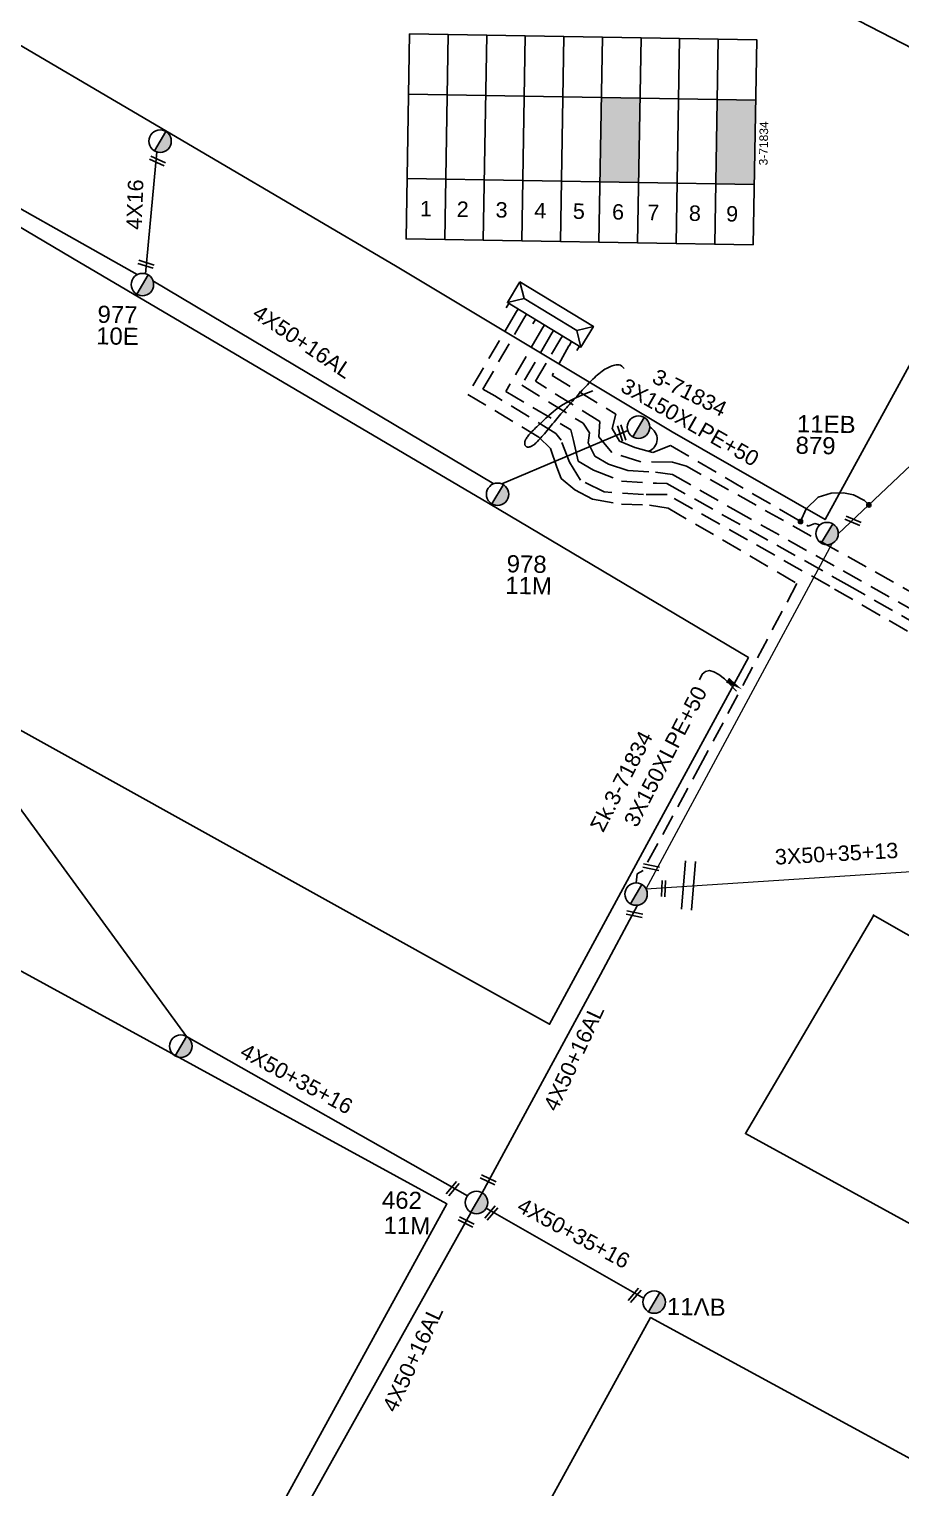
# Model space of a CAD drawing. Header units: millimetres. Extents: x 2875 to 4053, y 1200 to 1741.
# Drawn here: x 3745.4 to 3798.1, y 1558.4 to 1646.5 of the extents above; entities that cross this region are included whole.
import ezdxf
from ezdxf.enums import TextEntityAlignment as Align

# ---------------------------------------------------------------- set-up
doc = ezdxf.new("R2010")
doc.units = ezdxf.units.MM
doc.linetypes.add('DASHED', pattern=[19.05, 12.7, -6.35])
doc.layers.add('Άγνωστα', color=7, linetype='Continuous', lineweight=5)
for name, color, linetype in [('Ασφαλειοκιβώτια Χ.Τ 9 αναχωρήσεων', 7, 'Continuous'), ('Γέφυρες Εναέριου Δικτύου', 7, 'Continuous'), ('Γυμνά εναέρια ΧΤ και ΦΟΠ (2Φ)   3x50+35+16CU', 7, 'Continuous'), ('Γυμνά εναέρια ΧΤ και ΦΟΠ (3Φ)   4x50+16AL', 7, 'Continuous'), ('Εναέρια παροχή ΧΤ 4x16', 7, 'Continuous'), ('Επιγραφές - Σχήματα', 7, 'Continuous'), ('Καλώδια ΧΤ   3x150+50AL XLPE', 7, 'DASHED'), ('Μηχανική τομή', 7, 'Continuous'), ('Στύλος ΦΜ', 7, 'Continuous'), ('Στύλος ΦΜ @ 1', 7, 'Continuous'), ('Συνδέσεις', 7, 'Continuous'), ('Τομή', 7, 'Continuous'), ('Υποσταθμός πόλεως', 7, 'Continuous'), ('Υπόβαθρο ΔΕΗ', 7, 'Continuous')]:
    doc.layers.add(name, color=color, linetype=linetype)
doc.styles.add('arial', font='ARIAL.TTF')
doc.styles.get("Standard").update_dxf_attribs({"font": 'ARIAL.TTF'})
doc.linetypes.add('SYN_LINE', pattern='A,0.5,-0.0001,["/\\/\\/\\/",Standard,S=0.1,R=0,X=0,Y=-0.05],-0.25', length=0.7501)

# ---------------------------------------------------------------- blocks, each defined once
blk = doc.blocks.new('ΥΠΑΡΧΩΝ ΤΣΙΜΕΝΤΕΝΙΟΣ ΣΤΥΛΟΣ')
at = {"layer": 'Στύλος ΦΜ'}
blk.add_hatch(color=256, dxfattribs=at).paths.add_polyline_path([(-1.29, -2.28, 0.574793), (2.62, 0, 0.268822), (1.3, 2.27)])
blk.add_line((-1.29, -2.28), (1.3, 2.27), dxfattribs=at)
blk.add_circle((0, 0), 2.62, dxfattribs=at)
at = {"layer": 'Στύλος ΦΜ', "flags": 4}
for tag, p in [('ΑΡΙΘΜΟΣ', (-4.68, 8.05)), ('ΤΥΠΟΣ', (-4.91, 3.03))]:
    blk.add_attdef(tag, p, '', height=4, dxfattribs=at)
blk = doc.blocks.new('ΜΗΧΑΝΙΚΗ ΤΟΜΗ')
at = {"layer": 'Μηχανική τομή', "ltscale": 40}
for p, q in [((-1.89, 0.78), (1.89, 0.78)), ((1.89, 0), (-1.89, 0))]:
    blk.add_line(p, q, dxfattribs=at)
blk = doc.blocks.new('ΤΟΜΗ')
at = {"layer": 'Τομή', "ltscale": 40}
for p, q in [((-5.68, 0), (5.68, 0)), ((5.68, -2.33), (-5.68, -2.33))]:
    blk.add_line(p, q, dxfattribs=at)
blk = doc.blocks.new('ΑΣΦΑΛΕΙΟΚΙΒΩΤΙΟ ΥΠΟΣΤΑΘΜΟΥ 9 ΑΝΑΧΩΡΗΣΕΩΝ')
at = {"layer": 'Ασφαλειοκιβώτια Χ.Τ 9 αναχωρήσεων', "ltscale": 40}
for p, q in [((-23.8, 40.36), (24.02, 40.36)), ((-9.72, 40.36), (-9.72, -40.64)), ((9.94, 40.36), (9.94, -40.64)), ((-23.8, 31.36), (24.02, 31.36)), ((-23.8, 22.36), (24.02, 22.36)), ((-23.8, 13.36), (24.02, 13.36)), ((-23.8, 4.36), (24.02, 4.36)), ((-23.8, -4.64), (24.02, -4.64)), ((-23.8, -13.64), (24.02, -13.64)), ((-23.8, -22.64), (24.02, -22.64)), ((-23.8, -31.64), (24.02, -31.64))]:
    blk.add_line(p, q, dxfattribs=at)
at = {"layer": 'Ασφαλειοκιβώτια Χ.Τ 9 αναχωρήσεων'}
blk.add_lwpolyline([(-23.8, -40.64), (24.02, -40.64), (24.02, 40.36), (-23.8, 40.36)], close=True, dxfattribs=at)
for s, p in [('1', (-18.45, 37.24)), ('2', (-18.45, 28.67)), ('3', (-18.45, 19.6)), ('4', (-18.45, 10.58)), ('5', (-18.45, 1.57)), ('6', (-18.45, -7.57)), ('7', (-18.45, -15.81)), ('8', (-18.45, -25.5)), ('9', (-18.45, -34.19))]:
    blk.add_text(s, height=3.6, rotation=270, dxfattribs=at).set_placement(p)
at = {"layer": 'Ασφαλειοκιβώτια Χ.Τ 9 αναχωρήσεων', "ltscale": 40}
for tag, height, p in [('ΟΝΟΜΑ', 5, (-0.16, 44.31)), ('ΚΕΙΜΕΝΟ 1', 2, (17.06, 35.59)), ('ΚΕΙΜΕΝΟ 2', 2, (17.06, 26.88)), ('ΚΕΙΜΕΝΟ 3', 2, (17.06, 17.69)), ('ΚΕΙΜΕΝΟ 4', 2, (17.06, 8.71)), ('ΚΕΙΜΕΝΟ 5', 2, (17.06, -0.13)), ('ΚΕΙΜΕΝΟ 6', 2, (17.06, -9.05)), ('ΚΕΙΜΕΝΟ 7', 2, (17.06, -18.13)), ('ΚΕΙΜΕΝΟ 8', 2, (17.06, -26.85)), ('ΚΕΙΜΕΝΟ 9', 2, (17.06, -35.99)), ('ΣΧ', 2, (-0.1, -42.64))]:
    blk.add_attdef(tag, text='', height=height, dxfattribs=at).set_placement(p, align=Align.MIDDLE_CENTER)
blk = doc.blocks.new('ΥΠΟΣΤΑΘΜΟΣ ΠΟΛΕΩΣ 9 ΑΝΑΧΩΡΗΣΕΩΝ')
at = {"layer": 'Υποσταθμός πόλεως', "ltscale": 40}
for p, q in [((-9.63, -2.82), (-9.63, -4)), ((-7.12, -2.82), (-7.12, -4)), ((-4.84, -2.82), (-4.84, -4)), ((-2.36, -2.82), (-2.36, -4)), ((0.09, -2.82), (0.09, -4)), ((2.55, -2.82), (2.55, -4)), ((5.02, -2.82), (5.02, -4)), ((7.48, -2.82), (7.48, -4)), ((9.61, -2.82), (9.61, -4))]:
    blk.add_line(p, q, dxfattribs=at)
blk.add_lwpolyline([(-10.02, 2.82), (10.02, 2.82), (10.02, -2.82), (-10.02, -2.82)], close=True, dxfattribs=at)
for points in [[(-7.21, 0), (-10.02, 2.82)], [(-10.02, -2.82), (-7.21, 0)], [(-7.21, 0), (7.21, 0)], [(7.21, 0), (10.02, 2.82)], [(10.02, -2.82), (7.21, 0)]]:
    blk.add_lwpolyline(points, dxfattribs=at)
at = {"layer": 'Υποσταθμός πόλεως', "linetype": 'SYN_LINE', "ltscale": 40, "flags": 1}
for tag, p in [('ΜΕΤΑΣΧΗΜΑΤΙΣΜΟΣ', (10.79, 1.71)), ('ΙΣΧΥΣ', (10.77, -1.08)), ('ΑΡΙΘΜΟΣ', (10.89, -3.8))]:
    blk.add_attdef(tag, p, '', height=1.8, dxfattribs=at)
blk = doc.blocks.new('_ΣΥΝΔΕΣΗ')
at = {"layer": 'Συνδέσεις', "linetype": 'SYN_LINE', "ltscale": 40}
blk.add_hatch(color=256, dxfattribs=at).paths.add_polyline_path([(0.5, -0.01, 1), (-0.5, -0.01, 1)])
at = {"layer": 'Συνδέσεις'}
blk.add_circle((0, -0.01), 0.5, dxfattribs=at)

msp = doc.modelspace()

# ---------------------------------------------------------------- hatches: boundary and pattern name
at = {"layer": 'Ασφαλειοκιβώτια Χ.Τ 9 αναχωρήσεων'}
for color, points in [(1, [(3779.907, 1637.313), (3782.238, 1637.273), (3782.325, 1642.364), (3779.994, 1642.404)]), (133, [(3789.318, 1642.244), (3786.987, 1642.284), (3786.9, 1637.193), (3789.231, 1637.154)]), (5, [(3789.318, 1642.244), (3786.987, 1642.284), (3786.9, 1637.193), (3789.231, 1637.154)]), (2, [(3789.318, 1642.244), (3786.987, 1642.284), (3786.9, 1637.193), (3789.231, 1637.154)]), (27, [(3789.318, 1642.244), (3786.987, 1642.284), (3786.9, 1637.193), (3789.231, 1637.154)]), (85, [(3789.318, 1642.244), (3786.987, 1642.284), (3786.9, 1637.193), (3789.231, 1637.154)])]:
    msp.add_hatch(color=color, dxfattribs=at).paths.add_polyline_path(points)

# ---------------------------------------------------------------- linework, layer by layer
at = {"layer": 'Άγνωστα', "color": 2}
msp.add_lwpolyline([(3782.688, 1594.61), (3793.937, 1615.464)], dxfattribs=at)
at = {"layer": 'Άγνωστα', "color": 27}
msp.add_lwpolyline([(3782.688, 1594.61), (3811.349, 1596.491)], dxfattribs=at)
at = {"layer": 'Γέφυρες Εναέριου Δικτύου'}
msp.add_lwpolyline([(3792.023, 1616.798), (3792.366, 1617.565), (3793.087, 1618.267), (3793.883, 1618.512), (3794.624, 1618.527), (3795.233, 1618.407), (3795.893, 1618.076), (3796.152, 1617.801)], dxfattribs=at)
at = {"layer": 'Γυμνά εναέρια ΧΤ και ΦΟΠ (2Φ)   3x50+35+16CU', "color": 2}
for points in [[(3771.899, 1576.068), (3754.928, 1585.695), (3740.812, 1604.989)], [(3772.998, 1575.353), (3782.584, 1569.877)]]:
    msp.add_lwpolyline(points, dxfattribs=at)
at = {"layer": 'Γυμνά εναέρια ΧΤ και ΦΟΠ (3Φ)   4x50+16AL', "color": 133}
for points in [[(3729.474, 1644.352), (3751.945, 1631.708)], [(3794.304, 1616.055), (3821.344, 1641.597)], [(3752.892, 1631.337), (3773.485, 1619.077)], [(3773.984, 1619.065), (3781.59, 1622.294)]]:
    msp.add_lwpolyline(points, dxfattribs=at)
at = {"layer": 'Γυμνά εναέρια ΧΤ και ΦΟΠ (3Φ)   4x50+16AL', "color": 2, "ltscale": 0.1}
for points in [[(3772.777, 1576.26), (3779.928, 1589.437), (3782.182, 1593.625)], [(3752.31, 1539.686), (3772.115, 1575.077)]]:
    msp.add_lwpolyline(points, dxfattribs=at)
at = {"layer": 'Εναέρια παροχή ΧΤ 4x16', "color": 133, "ltscale": 10}
msp.add_lwpolyline([(3752.437, 1631.759), (3753.121, 1639.124)], dxfattribs=at)
at = {"layer": 'Επιγραφές - Σχήματα'}
for points in [[(3779.475, 1624.691), (3778.941, 1624.48), (3778.494, 1624.286), (3778.126, 1624.109), (3777.825, 1623.947), (3777.579, 1623.799), (3777.38, 1623.663), (3777.215, 1623.538), (3777.074, 1623.422), (3776.949, 1623.314), (3776.834, 1623.214), (3776.73, 1623.12), (3776.635, 1623.032), (3776.547, 1622.948), (3776.464, 1622.869), (3776.385, 1622.793), (3776.308, 1622.72), (3776.232, 1622.65), (3776.158, 1622.581), (3776.085, 1622.513), (3776.014, 1622.448), (3775.945, 1622.384), (3775.879, 1622.321), (3775.816, 1622.259), (3775.757, 1622.199), (3775.702, 1622.14), (3775.65, 1622.081), (3775.603, 1622.025), (3775.56, 1621.97), (3775.521, 1621.917), (3775.486, 1621.867), (3775.456, 1621.82), (3775.43, 1621.776), (3775.408, 1621.735), (3775.391, 1621.697), (3775.377, 1621.662), (3775.367, 1621.629), (3775.36, 1621.598), (3775.356, 1621.569), (3775.355, 1621.541), (3775.356, 1621.513), (3775.359, 1621.486), (3775.364, 1621.459), (3775.371, 1621.434), (3775.381, 1621.409), (3775.393, 1621.386), (3775.407, 1621.365), (3775.424, 1621.346), (3775.444, 1621.329), (3775.466, 1621.316), (3775.491, 1621.305), (3775.519, 1621.297), (3775.549, 1621.292), (3775.581, 1621.291), (3775.616, 1621.294), (3775.652, 1621.301), (3775.69, 1621.312), (3775.73, 1621.327), (3775.772, 1621.347), (3775.816, 1621.372), (3775.862, 1621.402), (3775.911, 1621.437), (3775.962, 1621.478), (3776.016, 1621.525), (3776.072, 1621.578), (3776.132, 1621.637), (3776.194, 1621.701), (3776.259, 1621.772), (3776.328, 1621.847), (3776.398, 1621.928), (3776.472, 1622.013), (3776.548, 1622.102), (3776.626, 1622.196), (3776.707, 1622.293), (3776.79, 1622.392), (3776.874, 1622.494), (3776.96, 1622.597), (3777.046, 1622.701), (3777.132, 1622.804), (3777.217, 1622.907), (3777.302, 1623.007), (3777.386, 1623.106), (3777.468, 1623.202), (3777.55, 1623.297), (3777.633, 1623.391), (3777.715, 1623.484), (3777.798, 1623.578), (3777.883, 1623.672), (3777.969, 1623.767), (3778.057, 1623.865), (3778.147, 1623.963), (3778.237, 1624.062), (3778.328, 1624.161), (3778.418, 1624.259), (3778.507, 1624.356), (3778.593, 1624.452), (3778.677, 1624.545), (3778.759, 1624.635), (3778.837, 1624.723), (3778.914, 1624.808), (3778.991, 1624.893), (3779.067, 1624.977), (3779.145, 1625.06), (3779.224, 1625.143), (3779.306, 1625.227), (3779.391, 1625.313), (3779.479, 1625.398), (3779.569, 1625.483), (3779.661, 1625.566), (3779.753, 1625.647), (3779.846, 1625.725), (3779.938, 1625.799), (3780.029, 1625.868), (3780.118, 1625.931), (3780.206, 1625.988), (3780.293, 1626.04), (3780.379, 1626.086), (3780.464, 1626.127), (3780.549, 1626.163), (3780.633, 1626.195), (3780.718, 1626.222), (3780.803, 1626.243), (3780.888, 1626.258), (3780.972, 1626.262), (3781.056, 1626.254), (3781.137, 1626.23), (3781.217, 1626.187), (3781.294, 1626.123), (3781.368, 1626.034)], [(3788.16, 1606.546), (3787.779, 1606.947), (3787.423, 1607.286), (3787.095, 1607.55), (3786.796, 1607.725), (3786.527, 1607.796), (3786.29, 1607.748), (3786.085, 1607.568), (3785.914, 1607.241)]]:
    msp.add_lwpolyline(points, dxfattribs=at)
at = {"layer": 'Επιγραφές - Σχήματα', "color": 133}
msp.add_arc((3782.569, 1621.778), 0.788, 290.53777, 63.9766, dxfattribs=at)
at = {"layer": 'Επιγραφές - Σχήματα'}
msp.add_solid([(3787.703, 1607.363), (3788.483, 1606.66), (3787.517, 1607.072)], dxfattribs=at)
at = {"layer": 'Καλώδια ΧΤ   3x150+50AL XLPE', "color": 5, "linetype": 'DASHED', "ltscale": 0.1}
msp.add_lwpolyline([(3821.568, 1641.44), (3804.296, 1609.406), (3785.125, 1620.137), (3784.281, 1620.378), (3782.367, 1620.41), (3780.626, 1620.961), (3779.843, 1621.903), (3779.896, 1622.831), (3776.008, 1625.269), (3777.488, 1627.743)], dxfattribs=at)
at = {"layer": 'Καλώδια ΧΤ   3x150+50AL XLPE', "color": 2, "linetype": 'DASHED', "ltscale": 0.1}
msp.add_lwpolyline([(3774.799, 1629.372), (3771.923, 1624.474), (3776.217, 1621.897), (3776.916, 1621.209), (3777.292, 1620.085), (3777.563, 1619.404), (3778.393, 1618.709), (3779.447, 1618.143), (3781.203, 1617.838), (3782.901, 1617.783), (3784.028, 1617.607), (3791.806, 1613.057), (3786.13, 1602.36), (3782.511, 1595.72), (3782.145, 1595.509), (3782.099, 1594.975)], dxfattribs=at)
at = {"layer": 'Καλώδια ΧΤ   3x150+50AL XLPE', "color": 1, "ltscale": 0.1}
msp.add_lwpolyline([(3836.809, 1579.875), (3835.783, 1581.525), (3835.476, 1581.816), (3823.384, 1588.717), (3811.298, 1595.112), (3810.568, 1595.443), (3809.702, 1596.047), (3809.428, 1596.85), (3798.942, 1602.755), (3801.789, 1608.274), (3793.788, 1612.885), (3783.974, 1618.428), (3782.53, 1618.438), (3780.155, 1618.584), (3778.724, 1619.3), (3778.067, 1620.385), (3777.555, 1621.709), (3777.248, 1622.116), (3773.543, 1624.392), (3773.543, 1624.392), (3772.829, 1624.783), (3775.303, 1629.066)], dxfattribs=at)
at = {"layer": 'Καλώδια ΧΤ   3x150+50AL XLPE', "color": 85, "ltscale": 0.1}
msp.add_lwpolyline([(3776.396, 1628.404), (3774.214, 1624.651), (3778.15, 1622.328), (3778.312, 1621.691), (3778.592, 1620.435), (3779.521, 1619.9), (3781.214, 1619.224), (3783.317, 1619.106), (3783.955, 1619.095), (3794.824, 1612.995), (3802.762, 1608.483), (3799.946, 1603.192), (3810.055, 1597.3), (3810.364, 1596.627), (3811.326, 1595.818), (3812.01, 1595.609), (3824.601, 1588.697), (3835.308, 1582.556), (3836.755, 1583.414), (3836.755, 1583.414), (3838.559, 1583.383), (3840.472, 1582.291), (3840.314, 1581.117), (3862.63, 1568.425)], dxfattribs=at)
at = {"layer": 'Καλώδια ΧΤ   3x150+50AL XLPE', "color": 27, "linetype": 'DASHED', "ltscale": 0.1}
msp.add_lwpolyline([(3776.941, 1628.074), (3775.176, 1625.031), (3778.894, 1622.727), (3779.269, 1622.156), (3779.187, 1621.549), (3779.585, 1620.736), (3780.418, 1620.257), (3781.595, 1619.868), (3783.257, 1619.786), (3784.295, 1619.642), (3787.96, 1617.537), (3803.767, 1608.67), (3801.008, 1603.351), (3810.123, 1597.857), (3811.21, 1598.078), (3811.995, 1598.219), (3812.987, 1597.761), (3814.113, 1597.013), (3814.259, 1596.276), (3813.937, 1595.57)], dxfattribs=at)
at = {"layer": 'Καλώδια ΧΤ   3x150+50AL XLPE', "color": 133, "linetype": 'DASHED', "ltscale": 0.1}
msp.add_lwpolyline([(3778.033, 1627.412), (3777.023, 1625.611), (3780.869, 1623.276), (3780.637, 1622.416), (3781.081, 1621.657), (3782.009, 1621.266), (3783.103, 1620.97), (3784.177, 1621.378), (3792.488, 1616.526), (3792.885, 1616.671), (3793.195, 1616.59)], dxfattribs=at)
at = {"layer": 'Υπόβαθρο ΔΕΗ'}
for points in [[(3745.575, 1672.785), (3733.815, 1652.062), (3767.541, 1632.242), (3784.261, 1622.223), (3793.505, 1616.911), (3801.173, 1630.908), (3806.646, 1641.317), (3790.359, 1649.74), (3762.287, 1664.312), (3745.575, 1672.785)], [(3716.102, 1620.33), (3745.026, 1604.113), (3776.857, 1586.437), (3782.855, 1597.51), (3788.873, 1608.577), (3773.171, 1617.896), (3748.032, 1632.703), (3729.125, 1643.904), (3722.112, 1631.295), (3716.102, 1620.33)]]:
    msp.add_lwpolyline(points, dxfattribs=at)
at = {"layer": 'Υπόβαθρο ΔΕΗ', "ltscale": 0.1}
for points in [[(3796.445, 1593.015), (3788.692, 1579.832), (3815.185, 1565.312), (3822.583, 1578.116), (3796.402, 1593.04)], [(3743.429, 1590.443), (3726.545, 1558.051), (3751.814, 1541.255), (3770.65, 1575.591), (3743.429, 1590.443)], [(3762.723, 1531.912), (3782.965, 1568.722), (3809.127, 1554.517), (3788.257, 1517.21), (3762.718, 1532.019)]]:
    msp.add_lwpolyline(points, dxfattribs=at)

# ---------------------------------------------------------------- block references
at = {"layer": 'Ασφαλειοκιβώτια Χ.Τ 9 αναχωρήσεων'}
ref = msp.add_blockref('ΑΣΦΑΛΕΙΟΚΙΒΩΤΙΟ ΥΠΟΣΤΑΘΜΟΥ 9 ΑΝΑΧΩΡΗΣΕΩΝ', (3778.749, 1639.85), dxfattribs=dict(at, xscale=0.2590415103700448, yscale=0.2590415103700448, zscale=0.2590415103700448, rotation=89.01993688759022))
ref.add_attrib('ΣΧ', '3-71834', dxfattribs={"ltscale": 40, "height": 0.5181, "rotation": 89.01994}).set_placement((3789.794, 1639.634), align=Align.MIDDLE_CENTER)
at = {"layer": 'Μηχανική τομή'}
for p, xscale, yscale, zscale, rotation in [((3753.211, 1638.662), 0.2590415103703565, 0.2590415103703565, 0.2590415103703565, 155.8475983568439), ((3752.5, 1632.431), 0.2590415103703093, 0.2590415103703093, 0.2590415103703093, 162.4698100366414), ((3781.309, 1622.177), 0.2590415103702236, 0.2590415103702236, 0.2590415103702236, 107.9861656988952), ((3795.232, 1616.932), 0.2590415103702456, 0.2590415103702456, 0.2590415103702456, 156.3699767297186), ((3783.021, 1596.016), 0.2590415103703698, 0.2590415103703698, 0.2590415103703698, 167.6801661164513), ((3783.644, 1594.633), 0.2590415103703289, 0.2590415103703289, 0.2590415103703289, 267.1212932474983), ((3782.011, 1593.184), 0.2590415103703698, 0.2590415103703698, 0.2590415103703698, 167.6801661164513), ((3771.082, 1576.436), 0.2590415103701141, 0.2590415103701141, 0.2590415103701141, 49.6236931420688), ((3773.105, 1576.942), 0.2590415103700682, 0.2590415103700682, 0.2590415103700682, 333.984333285683), ((3773.411, 1574.967), 0.2590415103701141, 0.2590415103701141, 0.2590415103701141, 49.6236931420688), ((3771.775, 1574.402), 0.2590415103700682, 0.2590415103700682, 0.2590415103700682, 333.984333285683), ((3782.075, 1569.995), 0.2590415103701141, 0.2590415103701141, 0.2590415103701141, 49.6236931420688)]:
    msp.add_blockref('ΜΗΧΑΝΙΚΗ ΤΟΜΗ', p, dxfattribs=dict(at, xscale=xscale, yscale=yscale, zscale=zscale, rotation=rotation))
at = {"layer": 'Στύλος ΦΜ @ 1', "ltscale": 40, "xscale": 0.2590415103700448, "yscale": 0.2590415103700448, "zscale": 0.2590415103700448, "rotation": 359.0199368875902}
for p in [(3753.323, 1639.771), (3782.237, 1622.498), (3782.087, 1594.297), (3754.58, 1585.113)]:
    msp.add_blockref('ΥΠΑΡΧΩΝ ΤΣΙΜΕΝΤΕΝΙΟΣ ΣΤΥΛΟΣ', p, dxfattribs=at)
at = {"layer": 'Στύλος ΦΜ @ 1', "ltscale": 40}
ref = msp.add_blockref('ΥΠΑΡΧΩΝ ΤΣΙΜΕΝΤΕΝΙΟΣ ΣΤΥΛΟΣ', (3752.255, 1631.105), dxfattribs=dict(at, xscale=0.2590415103700448, yscale=0.2590415103700448, zscale=0.2590415103700448, rotation=359.0199368875902))
ref.add_attrib('ΤΥΠΟΣ', '10E', (3749.451, 1627.498), dxfattribs={"layer": 'Στύλος ΦΜ', "height": 1.0362, "rotation": 359.01994, "flags": 4})
ref.add_attrib('ΑΡΙΘΜΟΣ', '977', (3749.534, 1628.799), dxfattribs={"layer": 'Στύλος ΦΜ', "height": 1.0362, "rotation": 359.01994, "flags": 4})
ref = msp.add_blockref('ΥΠΑΡΧΩΝ ΤΣΙΜΕΝΤΕΝΙΟΣ ΣΤΥΛΟΣ', (3793.626, 1616.067), dxfattribs=dict(at, xscale=0.2590415103700448, yscale=0.2590415103700448, zscale=0.2590415103700448, rotation=359.0199368875902))
ref.add_attrib('ΤΥΠΟΣ', '879', (3791.719, 1620.891), dxfattribs={"layer": 'Στύλος ΦΜ', "height": 1.0362, "rotation": 359.01994, "flags": 4})
ref.add_attrib('ΑΡΙΘΜΟΣ', '11EB', (3791.803, 1622.192), dxfattribs={"layer": 'Στύλος ΦΜ', "height": 1.0362, "rotation": 359.01994, "flags": 4})
ref = msp.add_blockref('ΥΠΑΡΧΩΝ ΤΣΙΜΕΝΤΕΝΙΟΣ ΣΤΥΛΟΣ', (3773.72, 1618.441), dxfattribs=dict(at, xscale=0.2590415103700448, yscale=0.2590415103700448, zscale=0.2590415103700448, rotation=359.0199368875902))
ref.add_attrib('ΤΥΠΟΣ', '11M', (3774.176, 1612.43), dxfattribs={"layer": 'Στύλος ΦΜ', "height": 1.0362, "rotation": 359.01994, "flags": 4})
ref.add_attrib('ΑΡΙΘΜΟΣ', '978', (3774.26, 1613.732), dxfattribs={"layer": 'Στύλος ΦΜ', "height": 1.0362, "rotation": 359.01994, "flags": 4})
ref = msp.add_blockref('ΥΠΑΡΧΩΝ ΤΣΙΜΕΝΤΕΝΙΟΣ ΣΤΥΛΟΣ', (3772.446, 1575.668), dxfattribs=dict(at, xscale=0.2590415103700448, yscale=0.2590415103700448, zscale=0.2590415103700448, rotation=359.0199368875902))
ref.add_attrib('ΤΥΠΟΣ', '462', (3766.723, 1575.314), dxfattribs={"layer": 'Στύλος ΦΜ', "height": 1.0362, "rotation": 359.01994, "flags": 4})
ref.add_attrib('ΑΡΙΘΜΟΣ', '11M', (3766.824, 1573.785), dxfattribs={"layer": 'Στύλος ΦΜ', "height": 1.0362, "rotation": 359.01994, "flags": 4})
ref = msp.add_blockref('ΥΠΑΡΧΩΝ ΤΣΙΜΕΝΤΕΝΙΟΣ ΣΤΥΛΟΣ', (3783.178, 1569.657), dxfattribs=dict(at, xscale=0.2590415103700448, yscale=0.2590415103700448, zscale=0.2590415103700448, rotation=359.0199368875902))
ref.add_attrib('ΤΥΠΟΣ', '11ΛΒ', (3783.951, 1568.882), dxfattribs={"layer": 'Στύλος ΦΜ', "height": 1.0362, "rotation": 359.01994, "flags": 4})
at = {"layer": 'Συνδέσεις', "xscale": 0.2590415103700448, "yscale": 0.2590415103700448, "zscale": 0.2590415103700448, "rotation": 359.0199368875902}
for p in [(3796.153, 1617.804), (3792.024, 1616.801)]:
    msp.add_blockref('_ΣΥΝΔΕΣΗ', p, dxfattribs=at)
at = {"layer": 'Τομή', "xscale": 0.2590415103699517, "yscale": 0.2590415103699517, "zscale": 0.2590415103699517, "rotation": 85.409208947694}
msp.add_blockref('ΤΟΜΗ', (3784.951, 1594.847), dxfattribs=at)
at = {"layer": 'Υποσταθμός πόλεως', "xscale": 0.2590415103700426, "yscale": 0.2590415103700426, "zscale": 0.2590415103700426, "rotation": 328.7856880415379}
msp.add_blockref('ΥΠΟΣΤΑΘΜΟΣ ΠΟΛΕΩΣ 9 ΑΝΑΧΩΡΗΣΕΩΝ', (3776.914, 1629.303), dxfattribs=at)

# ---------------------------------------------------------------- texts
at = {"layer": 'Άγνωστα', "color": 7, "insert": (3794.201, 1596.734), "char_height": 0.9325, "width": 14.4278, "attachment_point": 5, "rotation": 3.15372}
msp.add_mtext('3X50+35+13', dxfattribs=at)
at = {"layer": 'Γυμνά εναέρια ΧΤ και ΦΟΠ (2Φ)   3x50+35+16CU', "char_height": 0.9325, "width": 7.90431, "attachment_point": 1, "rotation": 331.5426}
for insert in [(3758.521, 1585.334), (3775.262, 1576.005)]:
    msp.add_mtext('4X50+35+16', dxfattribs=dict(at, insert=insert))
at = {"layer": 'Γυμνά εναέρια ΧΤ και ΦΟΠ (3Φ)   4x50+16AL', "color": 7, "char_height": 0.9325, "width": 87.23055, "attachment_point": 1}
for insert, rotation in [((3759.349, 1629.953), 326.25022), ((3776.45, 1581.497), 64.96059), ((3766.717, 1563.321), 64.96059)]:
    msp.add_mtext('4X50+16AL', dxfattribs=dict(at, insert=insert, rotation=rotation))
at = {"layer": 'Εναέρια παροχή ΧΤ 4x16', "color": 7, "insert": (3751.275, 1634.437), "char_height": 0.9325, "width": 87.23055, "attachment_point": 1, "rotation": 87.87299}
msp.add_mtext('4X16', dxfattribs=at)
at = {"layer": 'Επιγραφές - Σχήματα', "ltscale": 40, "char_height": 0.93255, "width": 48.72343, "attachment_point": 1, "style": 'arial'}
for s, insert, rotation in [('{\\fArial|b0|i0|c161|p34;3-71834}', (3783.397, 1626.061), 333.55277), ('{\\fArial|b0|i0|c161|p34;Σk.3-71834}', (3779.263, 1598.391), 62.59644)]:
    msp.add_mtext(s, dxfattribs=dict(at, insert=insert, rotation=rotation))
at = {"layer": 'Καλώδια ΧΤ   3x150+50AL XLPE', "color": 7, "char_height": 0.93255, "width": 14.4278, "attachment_point": 5}
for insert, rotation in [((3785.346, 1622.789), 330.27334), ((3783.864, 1602.608), 62.61279)]:
    msp.add_mtext('3X150XLPE+50', dxfattribs=dict(at, insert=insert, rotation=rotation))

doc.saveas('drawing.dxf')
